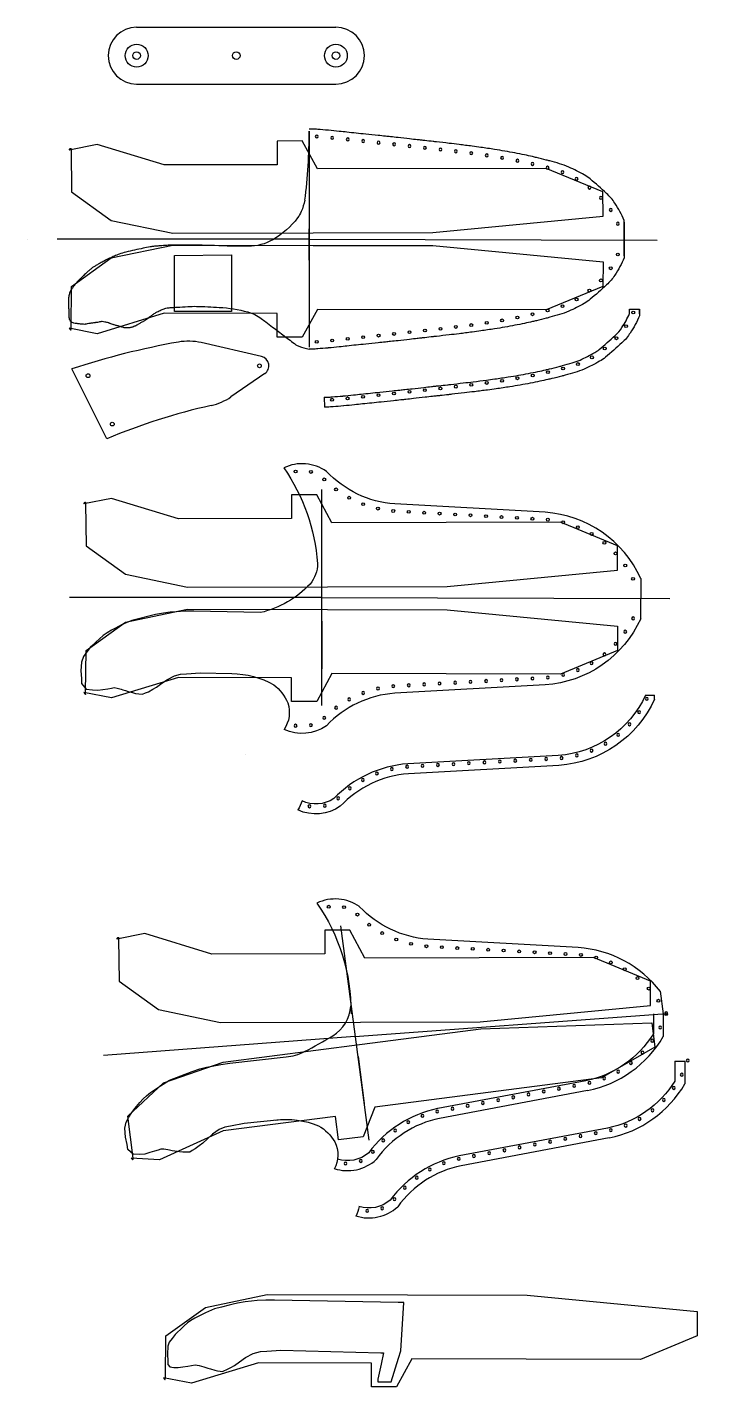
# Model space of a CAD drawing. Header units: millimetres. Extents: x 2792 to 3149, y 498 to 1215.
import ezdxf

# ---------------------------------------------------------------- set-up
doc = ezdxf.new("R2010")
doc.units = ezdxf.units.MM
doc.header["$XCLIPFRAME"] = 2
picture_1 = doc.add_image_def('image1.png', size_in_pixel=(109, 512))

# ---------------------------------------------------------------- blocks, each defined once
blk = doc.blocks.new('*U22')
at = {"color": 7, "true_color": 0xffffff}
blk.add_circle((0.46, -0.01), 0.75, dxfattribs=at)
blk = doc.blocks.new('*U19')
at = {"color": 0, "linetype": 'ByBlock', "lineweight": -2, "transparency": 16777216}
for p, rotation in [((3317.03, 1239.68), 11.93217150224645), ((3325.13, 1239.6), 346.881948192753), ((3332.27, 1235.92), 315.0422283150401), ((3338.43, 1230.57), 322.9847636115123), ((3345.26, 1226.13), 330.9272989079846), ((3352.64, 1222.67), 338.8698342044568), ((3360.43, 1220.27), 346.8123695009291), ((3368.48, 1218.96), 354.7549047974013), ((3376.62, 1218.48), 356.8283279256142), ((3384.77, 1218.03), 356.8283279256142), ((3392.91, 1217.58), 356.8283279256142), ((3401.06, 1217.13), 356.8283279256142), ((3409.2, 1216.68), 356.8283279256142), ((3417.35, 1216.23), 356.8283279256142), ((3425.5, 1215.77), 356.8283279256142), ((3433.64, 1215.32), 356.8283279256142), ((3441.79, 1214.87), 356.8283279256142), ((3449.93, 1214.39), 354.8515362582249), ((3457.98, 1213.07), 346.5204716475162), ((3465.74, 1210.6), 338.1894070368076), ((3473.07, 1207.03), 329.8583424260991), ((3479.81, 1202.44), 321.5272778153904), ((3485.8, 1196.91), 313.1962132046817), ((3490.93, 1190.58), 304.8651485939732), ((3495.1, 1183.57), 296.5340839832646)]:
    blk.add_blockref('*U22', p, dxfattribs=dict(at, rotation=rotation))
blk = doc.blocks.new('*U20')
at = {"color": 7, "true_color": 0xffffff}
blk.add_circle((0.46, -0.01), 0.75, dxfattribs=at)
blk = doc.blocks.new('*U21')
at = {"color": 0, "linetype": 'ByBlock', "lineweight": -2, "transparency": 16777216}
for p, rotation in [((3264.96, 1161.94), 11.93217150224784), ((3273.05, 1161.85), 346.881948192753), ((3280.2, 1158.17), 315.0422283150399), ((3286.35, 1152.83), 322.9847636115122), ((3293.19, 1148.38), 330.9272989079844), ((3300.57, 1144.92), 338.8698342044565), ((3308.36, 1142.52), 346.8123695009288), ((3316.4, 1141.21), 354.7549047974011), ((3324.55, 1140.74), 356.8283279256148), ((3332.69, 1140.28), 356.8283279256148), ((3340.84, 1139.83), 356.8283279256144), ((3348.98, 1139.38), 356.8283279256148), ((3357.13, 1138.93), 356.8283279256148), ((3365.28, 1138.48), 356.8283279256148), ((3373.42, 1138.03), 356.8283279256144), ((3381.57, 1137.58), 356.8283279256148), ((3389.71, 1137.13), 356.8283279256148), ((3397.86, 1136.64), 354.8515362582244), ((3405.9, 1135.32), 346.5204716475158), ((3413.67, 1132.85), 338.1894070368072), ((3421, 1129.28), 329.8583424260988), ((3427.73, 1124.69), 321.5272778153903), ((3433.73, 1119.17), 313.1962132046817), ((3438.86, 1112.84), 304.8651485939732), ((3443.02, 1105.83), 296.5340839832646)]:
    blk.add_blockref('*U20', p, dxfattribs=dict(at, rotation=rotation))
blk = doc.blocks.new('*U27')
at = {"color": 7, "true_color": 0xffffff}
blk.add_circle((0.46, -0.01), 0.75, dxfattribs=at)
blk = doc.blocks.new('*U24')
at = {"color": 0, "linetype": 'ByBlock', "lineweight": -2, "transparency": 16777216}
for p, rotation in [((3317.03, 1239.68), 11.93217150224645), ((3325.13, 1239.6), 346.881948192753), ((3332.27, 1235.92), 315.0422283150401), ((3338.43, 1230.57), 322.9847636115123), ((3345.26, 1226.13), 330.9272989079846), ((3352.64, 1222.67), 338.8698342044568), ((3360.43, 1220.27), 346.8123695009291), ((3368.48, 1218.96), 354.7549047974013), ((3376.62, 1218.48), 356.8283279256142), ((3384.77, 1218.03), 356.8283279256142), ((3392.91, 1217.58), 356.8283279256142), ((3401.06, 1217.13), 356.8283279256142), ((3409.2, 1216.68), 356.8283279256142), ((3417.35, 1216.23), 356.8283279256142), ((3425.5, 1215.77), 356.8283279256142), ((3433.64, 1215.32), 356.8283279256142), ((3441.79, 1214.87), 356.8283279256142), ((3449.93, 1214.39), 354.8515362582249), ((3457.98, 1213.07), 346.5204716475162), ((3465.74, 1210.6), 338.1894070368076), ((3473.07, 1207.03), 329.8583424260991), ((3479.81, 1202.44), 321.5272778153904), ((3485.8, 1196.91), 313.1962132046817), ((3490.93, 1190.58), 304.8651485939732), ((3495.1, 1183.57), 296.5340839832646)]:
    blk.add_blockref('*U27', p, dxfattribs=dict(at, rotation=rotation))
blk = doc.blocks.new('*U25')
at = {"color": 7, "true_color": 0xffffff}
blk.add_circle((0.46, -0.01), 0.75, dxfattribs=at)
blk = doc.blocks.new('*U26')
at = {"color": 0, "linetype": 'ByBlock', "lineweight": -2, "transparency": 16777216}
for p, rotation in [((3264.96, 1161.94), 11.93217150224784), ((3273.05, 1161.85), 346.881948192753), ((3280.2, 1158.17), 315.0422283150399), ((3286.35, 1152.83), 322.9847636115122), ((3293.19, 1148.38), 330.9272989079844), ((3300.57, 1144.92), 338.8698342044565), ((3308.36, 1142.52), 346.8123695009288), ((3316.4, 1141.21), 354.7549047974011), ((3324.55, 1140.74), 356.8283279256148), ((3332.69, 1140.28), 356.8283279256148), ((3340.84, 1139.83), 356.8283279256144), ((3348.98, 1139.38), 356.8283279256148), ((3357.13, 1138.93), 356.8283279256148), ((3365.28, 1138.48), 356.8283279256148), ((3373.42, 1138.03), 356.8283279256144), ((3381.57, 1137.58), 356.8283279256148), ((3389.71, 1137.13), 356.8283279256148), ((3397.86, 1136.64), 354.8515362582244), ((3405.9, 1135.32), 346.5204716475158), ((3413.67, 1132.85), 338.1894070368072), ((3421, 1129.28), 329.8583424260988), ((3427.73, 1124.69), 321.5272778153903), ((3433.73, 1119.17), 313.1962132046817), ((3438.86, 1112.84), 304.8651485939732), ((3443.02, 1105.83), 296.5340839832646)]:
    blk.add_blockref('*U25', p, dxfattribs=dict(at, rotation=rotation))
blk = doc.blocks.new('*U29')
at = {"color": 7, "true_color": 0xffffff}
blk.add_circle((0.46, -0.01), 0.75, dxfattribs=at)
blk = doc.blocks.new('*U30')
at = {"color": 0, "linetype": 'ByBlock', "lineweight": -2, "transparency": 16777216}
for p, rotation in [((3264.96, 1161.94), 11.93217150224784), ((3273.05, 1161.85), 346.881948192753), ((3280.2, 1158.17), 315.0422283150399), ((3286.35, 1152.83), 322.9847636115122), ((3293.19, 1148.38), 330.9272989079844), ((3300.57, 1144.92), 338.8698342044565), ((3308.36, 1142.52), 346.8123695009288), ((3316.4, 1141.21), 354.7549047974011), ((3324.55, 1140.74), 356.8283279256148), ((3332.69, 1140.28), 356.8283279256148), ((3340.84, 1139.83), 356.8283279256144), ((3348.98, 1139.38), 356.8283279256148), ((3357.13, 1138.93), 356.8283279256148), ((3365.28, 1138.48), 356.8283279256148), ((3373.42, 1138.03), 356.8283279256144), ((3381.57, 1137.58), 356.8283279256148), ((3389.71, 1137.13), 356.8283279256148), ((3397.86, 1136.64), 354.8515362582244), ((3405.9, 1135.32), 346.5204716475158), ((3413.67, 1132.85), 338.1894070368072), ((3421, 1129.28), 329.8583424260988), ((3427.73, 1124.69), 321.5272778153903), ((3433.73, 1119.17), 313.1962132046817), ((3438.86, 1112.84), 304.8651485939732), ((3443.02, 1105.83), 296.5340839832646)]:
    blk.add_blockref('*U29', p, dxfattribs=dict(at, rotation=rotation))
blk = doc.blocks.new('*U35')
at = {"color": 7, "true_color": 0xffffff}
blk.add_circle((0.24, 0), 0.75, dxfattribs=at)
blk = doc.blocks.new('*U36')
at = {"color": 0, "linetype": 'ByBlock', "lineweight": -2, "transparency": 16777216}
for p, rotation in [((3103.5, 1094.93), 66.02372229441319), ((3094.51, 1081.38), 42.6144092851621), ((3099.68, 1087.69), 58.3712167227024), ((3088.37, 1075.96), 40.25586915969259), ((3074.2, 1067.89), 20.48334177613979), ((3081.61, 1071.38), 27.88547071135803), ((3042.31, 1060.4), 9.695056436354331), ((3050.38, 1061.88), 11.12134844619146), ((3058.39, 1063.59), 13.28797674184608), ((3066.34, 1065.58), 15.12602669118849), ((2985.41, 1053.25), 6.397579617865098), ((2993.55, 1054.18), 6.280609022118468), ((3001.69, 1055.08), 6.406058718086825), ((3009.84, 1056), 6.510651446815292), ((3017.98, 1056.94), 6.834395522230122), ((3026.11, 1057.95), 7.264994385667197), ((3034.22, 1059.1), 8.653251262678898), ((2944.64, 1049.12), 3.791973826345949), ((2952.81, 1049.84), 5.845894925021966), ((2960.96, 1050.68), 5.990539837267176), ((2969.11, 1051.54), 6.012483020559229), ((2977.26, 1052.4), 5.963881569841319)]:
    blk.add_blockref('*U35', p, dxfattribs=dict(at, rotation=rotation))
blk = doc.blocks.new('*U37')
at = {"color": 7, "true_color": 0xffffff}
blk.add_circle((0.24, 0), 0.75, dxfattribs=at)
blk = doc.blocks.new('*U38')
at = {"color": 0, "linetype": 'ByBlock', "lineweight": -2, "transparency": 16777216}
for p, rotation in [((3103.5, 1094.93), 66.02372229441319), ((3094.51, 1081.38), 42.6144092851621), ((3099.68, 1087.69), 58.3712167227024), ((3088.37, 1075.96), 40.25586915969259), ((3074.2, 1067.89), 20.48334177613979), ((3081.61, 1071.38), 27.88547071135803), ((3042.31, 1060.4), 9.695056436354331), ((3050.38, 1061.88), 11.12134844619146), ((3058.39, 1063.59), 13.28797674184608), ((3066.34, 1065.58), 15.12602669118849), ((2985.41, 1053.25), 6.397579617865098), ((2993.55, 1054.18), 6.280609022118468), ((3001.69, 1055.08), 6.406058718086825), ((3009.84, 1056), 6.510651446815292), ((3017.98, 1056.94), 6.834395522230122), ((3026.11, 1057.95), 7.264994385667197), ((3034.22, 1059.1), 8.653251262678898), ((2944.64, 1049.12), 3.791973826345949), ((2952.81, 1049.84), 5.845894925021966), ((2960.96, 1050.68), 5.990539837267176), ((2969.11, 1051.54), 6.012483020559229), ((2977.26, 1052.4), 5.963881569841319)]:
    blk.add_blockref('*U37', p, dxfattribs=dict(at, rotation=rotation))
blk = doc.blocks.new('*U39')
at = {"color": 7, "true_color": 0xffffff}
blk.add_circle((0.24, 0), 0.75, dxfattribs=at)
blk = doc.blocks.new('*U40')
at = {"color": 0, "linetype": 'ByBlock', "lineweight": -2, "transparency": 16777216}
for p, rotation in [((3103.5, 1094.93), 66.02372229441319), ((3094.51, 1081.38), 42.6144092851621), ((3099.68, 1087.69), 58.3712167227024), ((3088.37, 1075.96), 40.25586915969259), ((3074.2, 1067.89), 20.48334177613979), ((3081.61, 1071.38), 27.88547071135803), ((3042.31, 1060.4), 9.695056436354331), ((3050.38, 1061.88), 11.12134844619146), ((3058.39, 1063.59), 13.28797674184608), ((3066.34, 1065.58), 15.12602669118849), ((2985.41, 1053.25), 6.397579617865098), ((2993.55, 1054.18), 6.280609022118468), ((3001.69, 1055.08), 6.406058718086825), ((3009.84, 1056), 6.510651446815292), ((3017.98, 1056.94), 6.834395522230122), ((3026.11, 1057.95), 7.264994385667197), ((3034.22, 1059.1), 8.653251262678898), ((2944.64, 1049.12), 3.791973826345949), ((2952.81, 1049.84), 5.845894925021966), ((2960.96, 1050.68), 5.990539837267176), ((2969.11, 1051.54), 6.012483020559229), ((2977.26, 1052.4), 5.963881569841319)]:
    blk.add_blockref('*U39', p, dxfattribs=dict(at, rotation=rotation))
blk = doc.blocks.new('*U46')
at = {"color": 7, "true_color": 0xffffff}
blk.add_circle((0.46, -0.01), 0.75, dxfattribs=at)
blk = doc.blocks.new('*U48')
at = {"color": 0, "linetype": 'ByBlock', "lineweight": -2, "transparency": 16777216}
for p, rotation in [((3264.96, 1161.94), 11.93217150224784), ((3273.05, 1161.85), 346.881948192753), ((3280.2, 1158.17), 315.0422283150399), ((3286.35, 1152.83), 322.9847636115122), ((3293.19, 1148.38), 330.9272989079844), ((3300.57, 1144.92), 338.8698342044565), ((3308.36, 1142.52), 346.8123695009288), ((3316.4, 1141.21), 354.7549047974011), ((3324.55, 1140.74), 356.8283279256148), ((3332.69, 1140.28), 356.8283279256148), ((3340.84, 1139.83), 356.8283279256144), ((3348.98, 1139.38), 356.8283279256148), ((3357.13, 1138.93), 356.8283279256148), ((3365.28, 1138.48), 356.8283279256148), ((3373.42, 1138.03), 356.8283279256144), ((3381.57, 1137.58), 356.8283279256148), ((3389.71, 1137.13), 356.8283279256148), ((3397.86, 1136.64), 354.8515362582244), ((3405.9, 1135.32), 346.5204716475158), ((3413.67, 1132.85), 338.1894070368072), ((3421, 1129.28), 329.8583424260988), ((3427.73, 1124.69), 321.5272778153903), ((3433.73, 1119.17), 313.1962132046817), ((3438.86, 1112.84), 304.8651485939732), ((3443.02, 1105.83), 296.5340839832646)]:
    blk.add_blockref('*U46', p, dxfattribs=dict(at, rotation=rotation))

msp = doc.modelspace()

# ---------------------------------------------------------------- linework, layer by layer
at = {"color": 7, "true_color": 0xffffff}
for p, q in [((2850, 1215), (2955, 1215)), ((2850, 1185), (2955, 1185)), ((2940.89, 1114.27), (2940.89, 1103.27)), ((2940.89, 1097.77), (2940.89, 1108.77)), ((2940.89, 1092.27), (2940.89, 1103.27)), ((2870, 1094.66), (2900, 1094.91)), ((2870, 1065.09), (2870, 1094.66)), ((2900, 1094.91), (2900, 1065.09)), ((2900, 1065.09), (2870, 1065.09)), ((3109.78, 1066.39), (3115.03, 1066.39)), ((2948.89, 1019.96), (2948.99, 1014.71)), ((3115.59, 924.34), (3115.59, 913.79)), ((3115.59, 924.31), (3115.69, 924.31)), ((3115.59, 903.24), (3115.59, 913.79)), ((2947.63, 901.8), (2947.63, 876.8)), ((3118.14, 862.92), (3122.85, 862.92)), ((3122.85, 860.8), (3122.85, 862.92)), ((3127.57, 694.91), (3126.01, 706.81)), ((2963, 695.33), (2963, 694.85)), ((3127.53, 694.88), (3127.53, 682.88)), ((3128.29, 694.84), (3128.4, 694.85)), ((3129.73, 694.93), (3129.76, 694.93)), ((2966.67, 672.38), (2969.92, 647.59)), ((3133.63, 669.93), (3138.88, 669.93)), ((3138.88, 669.93), (3138.88, 657.93)), ((3087.66, 654.44), (3009.62, 639.78)), ((3099, 629.5), (3020.97, 614.84))]:
    msp.add_line(p, q, dxfattribs=at)
at = {"color": 40, "true_color": 0xf8d731}
for p, q in [((2940.89, 1160.22), (2940.89, 1046.33)), ((2792.33, 1103.27), (2792.33, 1103.27)), ((2940.89, 1103.27), (2808.09, 1103.27)), ((2940.89, 1103.27), (2808.09, 1103.27)), ((2940.89, 1103.27), (3124.32, 1102.72)), ((2947.47, 971.32), (2947.47, 857.43)), ((2947.47, 914.38), (2814.67, 914.38)), ((2947.47, 914.38), (3130.9, 913.82)), ((2957.48, 741.29), (2972.28, 628.36)), ((2964.98, 683.02), (3127.18, 694.81)), ((2964.98, 683.02), (2832.56, 673))]:
    msp.add_line(p, q, dxfattribs=at)
for p, q in [((3106.93, 1094.39), (3106.93, 1113.16)), ((3115.03, 1063.86), (3115.03, 1066.39)), ((2915.82, 1041.36), (2884.02, 1048.71)), ((2834.31, 998.06), (2815.87, 1034.88)), ((2917.53, 1032.37), (2899.71, 1020.12))]:
    msp.add_line(p, q)
for points in [[(3106.93, 1113.14, 0.039809), (3101.99, 1122.23, 0.061421), (3097.65, 1127.37, 0.014287), (3088.93, 1135.01, 0.044245), (3085.85, 1137.13, 0.021748), (3077.75, 1141.24, 0.037577), (3072.82, 1143.05, 0.001962), (3067.71, 1144.48, 0.005512), (3065.88, 1144.96, 0.00129), (3060.63, 1146.27, 0.003438), (3058.65, 1146.75, 0.005467), (3054.42, 1147.68, 0.004542), (3049.3, 1148.7, 0.003889), (3044.03, 1149.66, 0.003757), (3038.55, 1150.57, 0.002916), (3031.38, 1151.66, 0.00462), (3026.84, 1152.28, 0.001413), (3019.88, 1153.15, 0.00187), (3014.62, 1153.77, 0.000092), (3007.98, 1154.53, 0.000344), (3006.21, 1154.73, 0.000086), (3001.86, 1155.22, 0.000211), (3000.08, 1155.42, 0.000716), (2997.87, 1155.66, -0.000395), (2993.85, 1156.1, -0.002014), (2987.72, 1156.8, 0.003144), (2983.79, 1157.24, 0.00071), (2981.08, 1157.53, -0.0005), (2977.24, 1157.92, -0.000173), (2970.68, 1158.61, 0.000116), (2960.84, 1159.65, 0.000422), (2956.65, 1160.08, 0.000321), (2951.16, 1160.65, 0.004487), (2950.85, 1160.68, 0.000263), (2945.42, 1161.13, 0.010778), (2944.02, 1161.21, 0.004864), (2940.89, 1161.31)], [(2938.64, 1123.74, -0.039667), (2936.75, 1117.88, -0.063584), (2934.84, 1114.54, -0.101008), (2921.77, 1102.98, -0.13165), (2908.75, 1099.5, -0.009086), (2891.02, 1099.83, 0.009212), (2873.53, 1100.16, 0.000073), (2868.85, 1100.16, 0.008528), (2868.81, 1100.16, 0.006588), (2867.51, 1100.1, 0.002585), (2864.22, 1099.88, 0.001146), (2862.46, 1099.75, 0.001466), (2861.08, 1099.65, 0.00833), (2859.41, 1099.48, 0.007678), (2857.6, 1099.25, 0.01137), (2857.1, 1099.16, 0.001542), (2853.44, 1098.44, 0.010464), (2844.37, 1096.44, 0.026563), (2840.86, 1095.38, 0.015871), (2838.29, 1094.36, 0.015812), (2835.78, 1093.18, 0.000972), (2832.96, 1091.74, 0.002597), (2831.91, 1091.19, 0.000716), (2830.79, 1090.59, 0.001189), (2830.11, 1090.23, 0.008638), (2829.3, 1089.78, 0.00459), (2827.8, 1088.88, 0.013814), (2826.47, 1088.02, 0.025441), (2825.79, 1087.5, 0.007133), (2825.09, 1086.89, 0.003816), (2823.82, 1085.73, 0.00093), (2822.16, 1084.19, 0.004679), (2821.83, 1083.88, 0.004726), (2821.29, 1083.34, -0.002577), (2820.29, 1082.34, -0.006541), (2819.56, 1081.64, 0.007927), (2818.96, 1081.06, 0.025433), (2818.69, 1080.77, 0.004089), (2817.12, 1078.82, 0.010275), (2816.13, 1077.51, 0.012594), (2815.37, 1076.4, 0.06114), (2814.83, 1075.31, 0.038647), (2814.35, 1073.44, 0.027858), (2814.05, 1071.07, 0.028392), (2814.03, 1068.72, 0.011744), (2814.15, 1066.96, -0.009577), (2814.31, 1064.8, -0.026476), (2814.31, 1063.51, 0.024476), (2814.31, 1062.1, 0.165678), (2815.05, 1060.24, 0.164296), (2816.78, 1059.19, 0.018112), (2818.41, 1058.9, 0.016514), (2820.21, 1058.7, 0.004787), (2822.68, 1058.53, 0.037696), (2822.99, 1058.54, 0.03913), (2824.1, 1058.73, -0.028025), (2825.63, 1059.03, -0.005042), (2827.4, 1059.25, 0.010124), (2828.29, 1059.38, 0.001843), (2828.76, 1059.45, 0.000601), (2830.21, 1059.69, 0.012659), (2831.14, 1059.88, -0.023628), (2831.64, 1059.96, -0.071058), (2831.89, 1059.96, -0.013473), (2833.21, 1059.71, -0.007431), (2834.91, 1059.31, -0.030714), (2835.32, 1059.18, -0.006668), (2835.71, 1059.02, 0.005926), (2836.16, 1058.85, 0.00303), (2837.25, 1058.43, 0.015581), (2837.46, 1058.36, 0.013069), (2837.98, 1058.22, -0.007428), (2838.88, 1057.98, -0.000285), (2839.62, 1057.77, -0.000138), (2841.15, 1057.34, -0.002969), (2842.04, 1057.08, 0.003201), (2842.86, 1056.85, 0.039384), (2843.33, 1056.75, 0.016357), (2844.49, 1056.66, 0.024088), (2845.58, 1056.65, 0.028178), (2846.51, 1056.75, 0.020672), (2847.32, 1056.91, 0.023783), (2848.01, 1057.12, 0.015348), (2849.05, 1057.52, 0.026928), (2849.62, 1057.79, 0.001119), (2850.55, 1058.31, -0.000772), (2851.9, 1059.06, -0.001126), (2853.36, 1059.87, 0.002708), (2853.96, 1060.2, 0.040236), (2854.68, 1060.68, -0.013471), (2856.73, 1062.23, -0.003603), (2858.17, 1063.25, -0.003477), (2859.69, 1064.28, -0.029004), (2861.26, 1065.21, -0.022317), (2863.42, 1066.2, -0.028011), (2865.44, 1066.9, -0.051719), (2866.58, 1067.09, -0.000566), (2867.61, 1067.16, -0.000292), (2869.61, 1067.29, -0.000302), (2871.43, 1067.41, -0.000101), (2876.89, 1067.75, -0.022295), (2881.49, 1067.83, -0.008501), (2893.53, 1067.31, -0.049664), (2908.56, 1064.88, -0.096795), (2915.64, 1061.45, -0.000301), (2918.11, 1059.59, -0.000209), (2921.66, 1056.91, -0.000703), (2927.8, 1052.25, 0.00071), (2933.88, 1047.64, 0.078751), (2935.5, 1046.78, 0.025647), (2940.89, 1045.22)], [(3106.93, 1112.15), (3106.93, 1093.41, -0.039809), (3101.99, 1084.32, -0.061421), (3097.65, 1079.18, -0.014287), (3088.93, 1071.54, -0.044245), (3085.85, 1069.42, -0.021748), (3077.75, 1065.3, -0.037577), (3072.82, 1063.49, -0.001962), (3067.71, 1062.06, -0.005512), (3065.88, 1061.58, -0.00129), (3060.63, 1060.27, -0.003438), (3058.65, 1059.8, -0.005467), (3054.42, 1058.87, -0.004542), (3049.3, 1057.85, -0.003889), (3044.03, 1056.89, -0.003757), (3038.55, 1055.98, -0.002916), (3031.38, 1054.89, -0.00462), (3026.84, 1054.26, -0.001413), (3019.88, 1053.39, -0.00187), (3014.62, 1052.77, -0.000092), (3007.98, 1052.01, -0.000344), (3006.21, 1051.81, -0.000086), (3001.86, 1051.33, -0.000211), (3000.08, 1051.13, -0.000716), (2997.87, 1050.88, 0.000395), (2993.85, 1050.44, 0.002014), (2987.72, 1049.74, -0.003144), (2983.79, 1049.3, -0.00071), (2981.08, 1049.02, 0.0005), (2977.24, 1048.62, 0.000173), (2970.68, 1047.94, -0.000116), (2960.84, 1046.9, -0.000422), (2956.65, 1046.47, -0.000321), (2951.16, 1045.9, -0.004487), (2950.85, 1045.87, -0.000263), (2945.42, 1045.42, -0.010778), (2944.02, 1045.33, -0.004864), (2940.89, 1045.24)], [(2948.89, 1019.96, 0.004864), (2951.91, 1020.05, 0.010778), (2953.09, 1020.12, 0.000263), (2958.51, 1020.57, 0.004487), (2958.73, 1020.59, 0.000321), (2964.21, 1021.16, 0.000422), (2968.39, 1021.59, 0.000116), (2978.23, 1022.63, -0.000173), (2984.79, 1023.32, -0.0005), (2988.64, 1023.71, 0.00071), (2991.33, 1023.99, 0.003144), (2995.2, 1024.43, -0.002014), (3001.38, 1025.13, -0.000395), (3005.4, 1025.57, 0.000716), (3007.6, 1025.81, 0.000211), (3009.37, 1026.01, 0.000086), (3013.72, 1026.5, 0.000344), (3015.48, 1026.7, 0.000092), (3022.12, 1027.46, 0.00187), (3027.34, 1028.08, 0.001413), (3034.27, 1028.94, 0.00462), (3038.71, 1029.55, 0.002916), (3045.83, 1030.63, 0.003757), (3051.22, 1031.53, 0.003889), (3056.42, 1032.48, 0.004542), (3061.44, 1033.48, 0.005467), (3065.57, 1034.39, 0.003438), (3067.47, 1034.84, 0.00129), (3072.7, 1036.14, 0.005512), (3074.41, 1036.6, 0.001962), (3079.48, 1038.01, 0.037577), (3083.68, 1039.55, 0.021748), (3091.36, 1043.46, 0.044245), (3093.69, 1045.06, 0.014287), (3102.18, 1052.49, 0.061421), (3105.69, 1056.65, 0.03524), (3109.78, 1064.02), (3109.78, 1066.39)], [(3115.03, 1066.39), (3115.03, 1062.88, -0.039809), (3110.08, 1053.79, -0.061421), (3105.75, 1048.65, -0.014287), (3097.03, 1041.01, -0.044245), (3093.94, 1038.89, -0.021748), (3085.85, 1034.77, -0.037577), (3080.92, 1032.96, -0.001962), (3075.81, 1031.53, -0.005512), (3073.98, 1031.05, -0.00129), (3068.73, 1029.74, -0.003438), (3066.75, 1029.27, -0.005467), (3062.52, 1028.34, -0.004542), (3057.4, 1027.32, -0.003889), (3052.12, 1026.36, -0.003757), (3046.65, 1025.45, -0.002916), (3039.47, 1024.35, -0.00462), (3034.94, 1023.73, -0.001413), (3027.98, 1022.86, -0.00187), (3022.72, 1022.24, -0.000092), (3016.08, 1021.48, -0.000344), (3014.31, 1021.28, -0.000086), (3009.96, 1020.79, -0.000211), (3008.18, 1020.6, -0.000716), (3005.97, 1020.35, 0.000395), (3001.95, 1019.91, 0.002014), (2995.82, 1019.21, -0.003144), (2991.88, 1018.77, -0.00071), (2989.18, 1018.49, 0.0005), (2985.34, 1018.09, 0.000173), (2978.78, 1017.4, -0.000116), (2968.93, 1016.37, -0.000422), (2964.75, 1015.93, -0.000321), (2959.26, 1015.37, -0.004487), (2958.94, 1015.34, -0.000263), (2953.52, 1014.89, -0.010778), (2952.11, 1014.8, -0.004864), (2948.99, 1014.71)], [(2940.89, 1048.99, -0.000119), (2940.82, 1048.99, -0.004864)], [(2927.54, 982.7, -0.134365), (2945.3, 932.32, -0.174232), (2941.42, 921.45, -0.146421), (2915.33, 906.41), (2880.11, 907.07), (2875.39, 907.07), (2870.8, 906.79), (2867.66, 906.56), (2864.18, 906.16), (2860.02, 905.35), (2847.44, 902.29), (2842.36, 900.09), (2838.5, 898.1), (2836.69, 897.14), (2834.38, 895.79), (2832.37, 894.41), (2830.4, 892.64), (2828.41, 890.79), (2826.87, 889.26), (2825.54, 887.98), (2823.7, 885.73), (2821.95, 883.31), (2820.93, 880.35), (2820.61, 875.64), (2820.89, 871.71), (2820.89, 869.02), (2823.36, 866.1), (2826.8, 865.61), (2829.57, 865.45), (2832.21, 865.94), (2834.87, 866.29), (2836.79, 866.61), (2838.22, 866.87), (2839.79, 866.62), (2841.9, 866.09), (2842.74, 865.76), (2844.04, 865.27), (2845.46, 864.89), (2847.73, 864.25), (2849.44, 863.76), (2851.07, 863.57), (2853.17, 863.39), (2854.59, 864.03), (2856.2, 864.71), (2858.48, 865.97), (2860.54, 867.11), (2863.31, 869.14), (2866.27, 871.2), (2870, 873.11), (2873.16, 874), (2876.19, 874.2), (2883.47, 874.66), (2900.11, 874.22, -0.127966), (2922.22, 868.36, -0.129687), (2929.66, 858.75, -0.233094), (2927.68, 844.81)], [(2907.37, 831.84, -0.127966), (2907.37, 831.77)], [(2937.15, 807.13, -0.083007), (2934.94, 802.36, -0.083007)], [(2923.13, 638.92, -0.127966), (2923.14, 638.85, -0.127966), (2945.82, 635.91, -0.129687), (2954.45, 627.35, -0.238475), (2954.15, 612.98)], [(2967.21, 593.34, -0.088143), (2965.5, 588.04)]]:
    msp.add_lwpolyline(points, format="xyb")
at = {"color": 7, "true_color": 0xffffff}
for points in [[(3115.66, 924.39, 0.275415), (3065.26, 959.28), (2985.98, 963.67, -0.186973), (2950.05, 980.83, 0.079545), (2950.04, 980.83, 0.270423), (2927.54, 982.7)], [(3115.66, 903.19, -0.275415), (3065.26, 868.3), (2985.98, 863.91, 0.18697), (2950.05, 846.75, -0.069655), (2950.04, 846.75, -0.268519), (2927.68, 844.81, -0.268519)], [(3122.91, 860.74, -0.275415), (3072.52, 825.85), (2993.24, 821.46, 0.18697), (2957.31, 804.31, -0.069655), (2957.3, 804.3, -0.268519), (2934.94, 802.36, -0.268519)], [(3118.14, 862.92, -0.275256), (3072.19, 831.09), (2992.84, 826.69, 0.184501), (2953.88, 808.32, -0.261276), (2937.15, 807.13, -0.261276)], [(3126.03, 706.65, 0.214692), (3082.7, 729.82), (3003.42, 734.22, -0.186973), (2967.49, 751.37, 0.079545), (2967.48, 751.38, 0.270423), (2944.98, 753.25)], [(2944.98, 753.25, -0.153377), (2963, 695.33, -0.137576)], [(3122.28, 694.88), (3122.28, 684.36, -0.207022), (3086.69, 659.6), (3008.65, 644.94)], [(3133.63, 669.93), (3133.63, 659.42, -0.207022), (3098.03, 634.66), (3020, 620)], [(2972.31, 621.64, -0.262759), (2955.78, 618.31, -0.262759)], [(2983.65, 596.7, -0.262759), (2967.12, 593.37, -0.262759)]]:
    msp.add_lwpolyline(points, format="xyb", dxfattribs=at)
at = {"color": 0}
msp.add_lwpolyline([(2938.48, 674.97, 0.016779), (2953.42, 683.28, 0.234259), (2962.92, 698.94)], format="xyb", dxfattribs=at)
msp.add_lwpolyline([(2925.57, 639.09), (2906.59, 637.13), (2899.43, 635.73), (2896.44, 635.14), (2893.43, 633.84), (2889.98, 631.46), (2887.31, 629.04), (2884.83, 626.67), (2882.93, 625.27), (2880.84, 623.71), (2879.33, 622.83), (2878, 622.01), (2875.9, 621.92), (2874.26, 621.9), (2872.5, 622.16), (2870.16, 622.5), (2868.71, 622.69), (2867.35, 623.01), (2866.48, 623.23), (2864.32, 623.48), (2862.73, 623.53), (2861.34, 623.08), (2859.48, 622.51), (2856.89, 621.82), (2854.34, 620.99), (2851.56, 620.79), (2848.1, 620.83), (2845.27, 623.4), (2844.92, 626.08), (2844.13, 629.93), (2843.83, 634.65), (2844.46, 637.71), (2845.88, 640.34), (2847.41, 642.8), (2848.56, 644.25), (2849.9, 645.97), (2851.62, 648.06), (2853.35, 650.07), (2855.16, 651.7), (2857.28, 653.34), (2858.94, 654.53), (2862.51, 657), (2867.27, 659.85), (2879.34, 664.51), (2883.36, 665.85), (2886.76, 666.7), (2889.84, 667.34), (2894.36, 668.22), (2899.04, 668.83), (2928.71, 672.15)], dxfattribs=at)
at = {"color": 7, "true_color": 0xffffff}
msp.add_lwpolyline([(2987.75, 542.75), (2922.66, 543.98), (2918.06, 543.98), (2913.58, 543.71), (2910.52, 543.48), (2907.21, 543.09), (2903.23, 542.33), (2900.93, 541.77), (2898.76, 541.24), (2894.79, 540.27), (2890.98, 539.34), (2886.22, 537.28), (2882.46, 535.35), (2880.73, 534.43), (2878.56, 533.16), (2876.8, 531.96), (2875, 530.33), (2873.07, 528.53), (2871.54, 527.02), (2870.33, 525.84), (2868.66, 523.8), (2867.22, 521.82), (2866.47, 519.66), (2866.19, 515.55), (2866.47, 511.73), (2866.47, 510.02), (2867.49, 508.82), (2869.67, 508.5), (2871.96, 508.37), (2874.32, 508.81), (2877, 509.16), (2878.84, 509.47), (2880.76, 509.82), (2882.97, 509.47), (2885.4, 508.86), (2886.39, 508.46), (2887.54, 508.03), (2888.83, 507.69), (2891.13, 507.04), (2892.61, 506.61), (2893.95, 506.46), (2895.22, 506.35), (2895.96, 506.68), (2897.46, 507.31), (2899.6, 508.5), (2901.5, 509.55), (2904.14, 511.49), (2907.3, 513.68), (2911.47, 515.83), (2915.22, 516.88), (2918.58, 517.1), (2925.99, 517.57), (2978.7, 516.13), (2980.12, 516.13), (2978.77, 510.18), (2977.02, 502.35), (2977.02, 500.87), (2984.08, 500.87), (2988.03, 513.41), (2989.26, 517.23), (2990.74, 542.79), (2987.84, 542.75)], dxfattribs=at)
for centre, radius in [((2850, 1200), 6), ((2955, 1200), 6), ((2850, 1200), 2), ((2902.5, 1200), 2), ((2955, 1200), 2)]:
    msp.add_circle(centre, radius, dxfattribs=at)
for centre in [(2824.38, 1031.29), (2914.7, 1036.49), (2837.16, 1005.77)]:
    msp.add_circle(centre, 1)
for centre, radius, start, end in [((2850, 1200), 15, 90, 270), ((2955, 1200), 15, 270, 90), ((3075.86, 713.13), 59.86, 281.36094, 329.67861), ((2925.3, 702.31), 30.35, 276.44728, 295.74648), ((3087.21, 688.18), 59.86, 281.36094, 329.67861), ((3020.89, 585.85), 60.35, 101.804, 143.61829), ((3020.89, 585.85), 55.1, 101.804, 144.16587), ((2961.09, 634.62), 22.4, 251.95591, 312.48463), ((2976.2, 618.11), 0.0217, 317.55298, 335.74495), ((3032.24, 560.9), 60.35, 101.804, 143.61829), ((3032.24, 560.9), 55.1, 101.804, 144.16587), ((2972.43, 609.68), 22.4, 251.95591, 312.48463)]:
    msp.add_arc(centre, radius, start, end, dxfattribs=at)
for centre, radius, start, end in [((2674.08, 1158.37), 266.82, 352.54201, 0.39588), ((2945.23, 639.46), 416.05, 100.13975, 108.11554), ((2877.27, 1019.48), 30, 76.99406, 100.13975), ((2914.7, 1036.49), 5, 304.48475, 76.99406), ((2882.72, 1044.85), 30, 282.62212, 304.48475), ((2960.77, 696.34), 327.15, 102.62212, 112.73943)]:
    msp.add_arc(centre, radius, start, end)

# ---------------------------------------------------------------- block references
at = {"color": 7, "true_color": 0xffffff, "xscale": -1}
for name, p, rotation in [('*U38', (0, 2206.55), 180), ('*U21', (-331.63, 2008.78), 180), ('*U30', (-324.37, 1966.33), 180), ('*U26', (-428.62, 1343.9), 187.4654889805163), ('*U48', (-417.28, 1318.96), 187.4654889805163)]:
    msp.add_blockref(name, p, dxfattribs=dict(at, rotation=rotation))
at = {"color": 7, "true_color": 0xffffff}
for name, p in [('*U36', (0, 0)), ('*U40', (8.1, -30.53)), ('*U19', (-383.71, -258.95)), ('*U24', (-366.27, -488.41))]:
    msp.add_blockref(name, p, dxfattribs=at)

# ---------------------------------------------------------------- pictures from other files: only their frames are drawn
image = msp.add_image(picture_1, insert=(2814.61, 1097.36), size_in_units=(60.28, 283.14), rotation=90.13716, dxfattribs=at)
image.dxf.v_pixel = (0.55301, 0.001324)
image.set_boundary_path([(55.212, 509.348), (27.93, 471.8), (15.574, 412.898), (15.574, 279.332), (15.574, 165.3), (30.718, 3.03), (54, 3.03), (76.55, 57.13), (76.55, 275.045), (103.22, 289.425), (103.22, 313.38), (80.645, 313.38), (80.645, 421.09), (100.296, 484.87), (95.125, 511.5), (96.718, 510.19), (96.718, 509.89), (96.898, 509.89), (95.475, 509.693), (55.212, 509.348)])
image.dxf.flags = 15
image = msp.add_image(picture_1, insert=(2814.61, 1109.19), size_in_units=(60.28, 283.14), rotation=-90.13716, dxfattribs=at)
image.set_boundary_path([(55.212, 509.348), (27.93, 471.8), (15.574, 412.898), (15.574, 279.332), (15.574, 165.3), (30.718, 3.03), (54, 3.03), (76.55, 57.13), (76.55, 275.045), (103.22, 289.425), (103.22, 313.38), (80.645, 313.38), (80.645, 421.09), (100.296, 484.87), (95.125, 511.5), (96.718, 510.19), (96.718, 509.89), (96.898, 509.89), (95.475, 509.693), (55.212, 509.348)])
image.dxf.flags = 15
image = msp.add_image(picture_1, insert=(2822.21, 910.83), size_in_units=(60.28, 283.14), rotation=90.13716, dxfattribs=at)
image.dxf.v_pixel = (0.55301, 0.001324)
image.set_boundary_path([(55.212, 509.348), (27.93, 471.8), (15.574, 412.898), (15.574, 279.332), (15.574, 165.3), (30.718, 3.03), (54, 3.03), (76.55, 57.13), (76.55, 275.045), (103.22, 289.425), (103.22, 313.38), (80.645, 313.38), (80.645, 421.09), (100.296, 484.87), (95.125, 511.5), (96.718, 510.19), (96.718, 509.89), (96.898, 509.89), (95.475, 509.693), (55.212, 509.348)])
image.dxf.flags = 15
image = msp.add_image(picture_1, insert=(2822.21, 917.16), size_in_units=(60.28, 283.14), rotation=-90.13716, dxfattribs=at)
image.set_boundary_path([(55.212, 509.348), (27.93, 471.8), (15.574, 412.898), (15.574, 279.332), (15.574, 165.3), (30.718, 3.03), (54, 3.03), (76.55, 57.13), (76.55, 275.045), (103.22, 289.425), (103.22, 313.38), (80.645, 313.38), (80.645, 421.09), (100.296, 484.87), (95.125, 511.5), (96.718, 510.19), (96.718, 509.89), (96.898, 509.89), (95.475, 509.693), (55.212, 509.348)])
image.dxf.flags = 15
image = msp.add_image(picture_1, insert=(2839.65, 681.37), size_in_units=(60.28, 283.14), rotation=90.13716, dxfattribs=at)
image.dxf.v_pixel = (0.55301, 0.001324)
image.set_boundary_path([(55.212, 509.348), (27.93, 471.8), (15.574, 412.898), (15.574, 279.332), (15.574, 165.3), (30.718, 3.03), (54, 3.03), (76.55, 57.13), (76.55, 275.045), (103.22, 289.425), (103.22, 313.38), (80.645, 313.38), (80.645, 421.09), (100.296, 484.87), (95.125, 511.5), (96.718, 510.19), (96.718, 509.89), (96.898, 509.89), (95.475, 509.693), (55.212, 509.348)])
image.dxf.flags = 15
image = msp.add_image(picture_1, insert=(2840.32, 671.31), size_in_units=(60.28, 283.14), rotation=-82.67167, dxfattribs=at)
image.set_boundary_path([(55.212, 509.348), (27.93, 471.8), (15.574, 412.898), (15.574, 279.332), (15.574, 165.3), (30.718, 3.03), (54, 3.03), (76.55, 57.13), (76.55, 275.045), (103.22, 289.425), (103.22, 313.38), (80.645, 313.38), (80.645, 421.09), (100.296, 484.87), (95.125, 511.5), (96.718, 510.19), (96.718, 509.89), (96.898, 509.89), (95.475, 509.693), (55.212, 509.348)])
image.dxf.flags = 15
image = msp.add_image(picture_1, insert=(2864.29, 555.92), size_in_units=(60.28, 283.14), rotation=-90.13716, dxfattribs=at)
image.set_boundary_path([(55.212, 509.348), (27.93, 471.8), (15.574, 412.898), (15.574, 279.332), (15.574, 165.3), (30.718, 3.03), (54, 3.03), (76.55, 57.13), (76.55, 275.045), (103.22, 289.425), (103.22, 313.38), (80.645, 313.38), (80.645, 421.09), (100.296, 484.87), (95.125, 511.5), (96.718, 510.19), (96.718, 509.89), (96.898, 509.89), (95.475, 509.693), (55.212, 509.348)])
image.dxf.flags = 15

doc.saveas('drawing.dxf')
